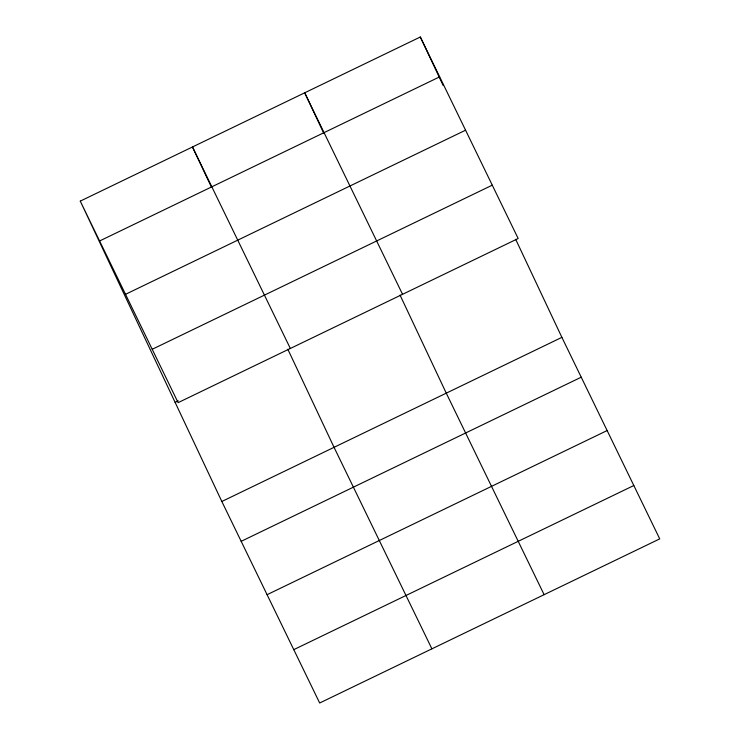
<?xml version="1.0" encoding="UTF-8"?>
<svg xmlns="http://www.w3.org/2000/svg" width="740" height="740" viewBox="0 0 740 740"><rect width="100%" height="100%" fill="white"/><g stroke="black" fill="none" stroke-linecap="round" stroke-linejoin="round"><path stroke-width="1.11" d="M80.272 201.123L420.32 37L518.166 238.511L178.118 402.643L80.272 201.123L221.834 501.489L319.68 703L659.729 538.877L561.882 337.357L515.651 239.27M99.613 240.972L439.662 76.84M125.522 294.317L465.571 130.194M152.218 349.289L492.266 185.167M175.121 402.366L178.238 400.858M221.834 501.489L561.882 337.357M241.175 541.329L581.224 377.197M267.085 594.683L607.133 430.55M293.771 649.646L633.819 485.523M402.551 294.317L304.704 92.805L323.676 133.071M544.113 594.673L446.266 393.162L400.035 295.075M290.339 348.475L192.483 146.964L211.464 187.229M431.901 648.841L334.045 447.321L287.823 349.234M420.32 37L443.186 85.525"/></g></svg>
